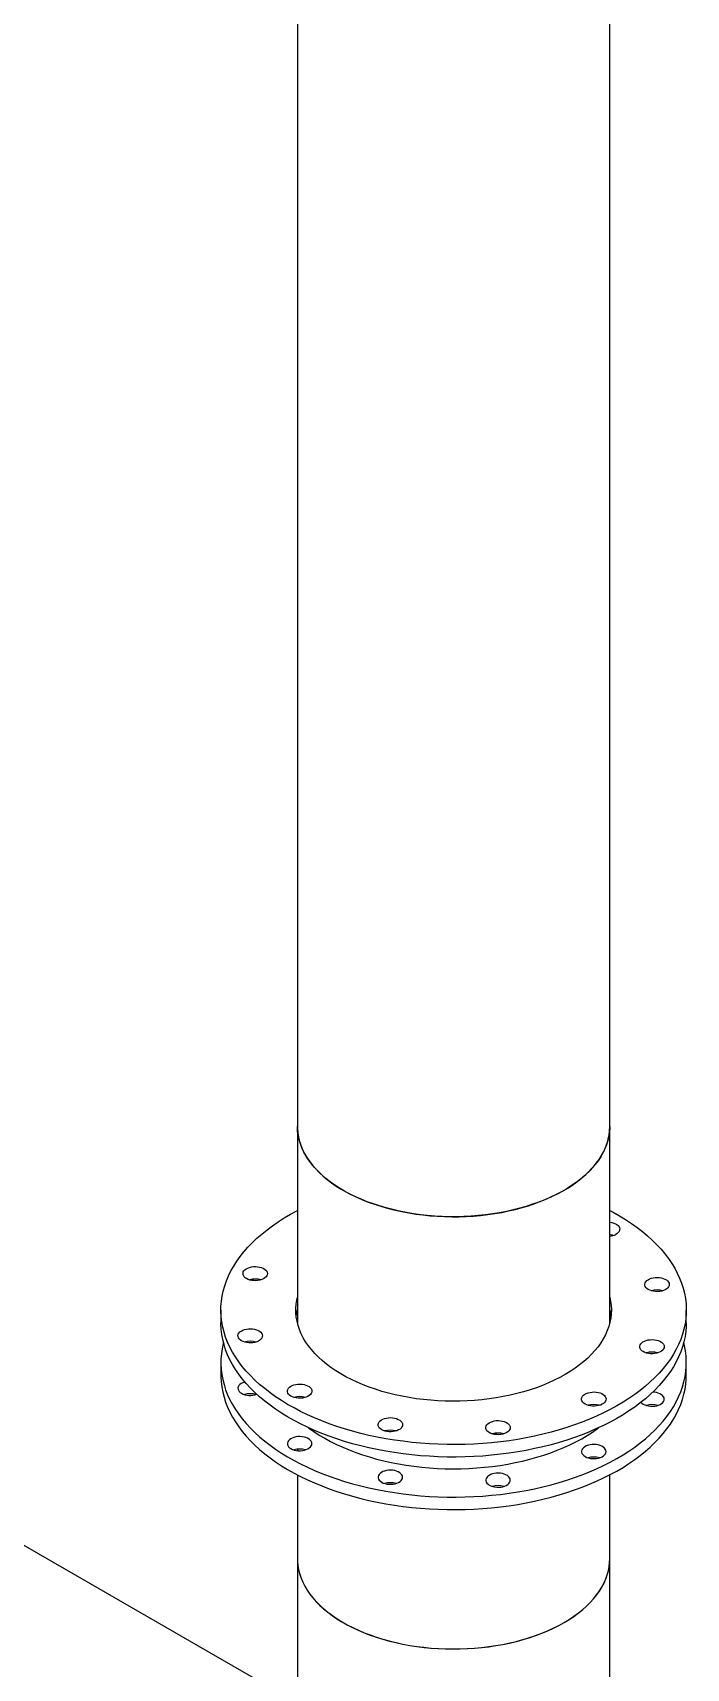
# Model space of a CAD drawing. Header units: inches. Extents: x -190 to 459, y -630 to 54.
# Drawn here: x 317.6 to 344.3, y -540.7 to -473.9 of the extents above; entities that cross this region are included whole.
import ezdxf

# ---------------------------------------------------------------- set-up
doc = ezdxf.new("R2010")
doc.units = ezdxf.units.IN
doc.header["$MEASUREMENT"] = 0

msp = doc.modelspace()

# ---------------------------------------------------------------- linework, layer by layer
at = {"color": 7, "linetype": 'Continuous', "lineweight": 25}
for p, q in [((328.426, -454.285), (328.426, -518.58)), ((341.176, -518.58), (341.176, -454.285)), ((328.426, -518.58), (328.426, -526.582)), ((341.176, -526.582), (341.176, -518.58)), ((325.301, -526.071), (325.301, -526.582)), ((344.301, -526.582), (344.301, -526.071)), ((328.426, -526.598), (328.426, -526.582)), ((341.176, -526.582), (341.176, -526.598)), ((325.301, -528.215), (325.301, -528.725)), ((344.301, -528.725), (344.301, -528.215)), ((328.356, -529.612), (328.402, -529.656)), ((328.426, -531.745), (328.426, -531.803)), ((327.824, -541.771), (311.56, -532.382)), ((328.426, -532.791), (328.426, -536.217)), ((341.176, -536.217), (341.176, -532.791)), ((328.426, -536.217), (328.426, -549.479)), ((341.176, -549.479), (341.176, -536.217))]:
    msp.add_line(p, q, dxfattribs=at)
at = {"color": 7, "linetype": 'Continuous', "lineweight": 25, "flags": 128}
for points in [[(328.426, -518.58), (328.428, -518.664), (328.442, -518.835), (328.469, -519.006), (328.51, -519.175), (328.565, -519.344), (328.633, -519.51), (328.715, -519.675), (328.81, -519.837), (328.918, -519.997), (329.038, -520.153), (329.171, -520.306), (329.317, -520.456), (329.474, -520.601), (329.643, -520.742), (329.822, -520.878), (330.013, -521.009), (330.214, -521.135), (330.425, -521.256)], [(341.176, -518.58), (341.175, -518.639), (341.164, -518.81), (341.138, -518.98), (341.099, -519.15), (341.046, -519.319), (340.98, -519.486), (340.9, -519.651), (340.807, -519.813), (340.701, -519.973), (340.583, -520.13), (340.451, -520.284), (340.308, -520.434), (340.153, -520.58), (339.986, -520.721), (339.807, -520.858), (339.618, -520.99), (339.419, -521.117), (339.209, -521.238), (338.99, -521.354), (338.762, -521.463), (338.526, -521.566), (338.281, -521.663), (338.028, -521.753), (337.769, -521.837), (337.503, -521.913), (337.232, -521.982), (336.955, -522.043), (336.674, -522.097), (336.388, -522.144), (336.099, -522.183), (335.807, -522.214), (335.513, -522.237), (335.218, -522.252), (334.921, -522.259), (334.625, -522.258), (334.328, -522.25), (334.033, -522.233), (333.74, -522.208), (333.448, -522.176), (333.16, -522.136), (332.875, -522.088), (332.594, -522.032), (332.319, -521.969), (332.048, -521.899), (331.783, -521.821), (331.525, -521.737), (331.275, -521.645), (331.031, -521.547), (330.796, -521.443), (330.57, -521.332), (330.353, -521.216), (330.145, -521.093), (329.947, -520.965), (329.76, -520.833), (329.584, -520.695), (329.419, -520.552), (329.266, -520.406), (329.125, -520.255), (328.996, -520.101), (328.88, -519.943), (328.776, -519.783), (328.686, -519.62), (328.609, -519.454), (328.545, -519.287), (328.495, -519.118), (328.458, -518.948), (328.435, -518.777), (328.426, -518.606), (328.426, -518.58)], [(330.425, -521.256), (330.645, -521.37), (330.875, -521.479), (331.113, -521.581), (331.359, -521.677), (331.612, -521.766), (331.872, -521.848), (332.139, -521.924), (332.411, -521.991), (332.689, -522.052), (332.971, -522.105), (333.257, -522.15), (333.546, -522.188), (333.839, -522.218), (334.133, -522.24), (334.429, -522.254), (334.725, -522.26), (335.022, -522.258), (335.318, -522.248), (335.613, -522.23), (335.906, -522.204), (336.197, -522.17), (336.485, -522.129), (336.769, -522.08), (337.049, -522.023), (337.324, -521.959), (337.594, -521.888), (337.858, -521.809), (338.115, -521.724), (338.364, -521.631), (338.607, -521.532), (338.84, -521.427), (339.065, -521.315), (339.281, -521.198), (339.487, -521.075), (339.683, -520.946), (339.869, -520.812), (340.043, -520.674), (340.206, -520.531), (340.358, -520.383), (340.497, -520.232), (340.624, -520.077), (340.739, -519.919), (340.84, -519.759), (340.929, -519.595), (341.004, -519.429), (341.066, -519.262), (341.114, -519.093), (341.148, -518.923), (341.169, -518.752), (341.176, -518.581), (341.176, -518.58)], [(341.198, -530.126), (340.924, -530.265), (340.641, -530.397), (340.35, -530.523), (340.05, -530.642), (339.743, -530.755), (339.429, -530.861), (339.108, -530.96), (338.78, -531.051), (338.447, -531.136), (338.108, -531.213), (337.765, -531.282), (337.417, -531.344), (337.065, -531.398), (336.71, -531.444), (336.352, -531.482), (335.992, -531.512), (335.63, -531.535), (335.267, -531.549), (334.903, -531.555), (334.539, -531.554), (334.176, -531.544), (333.813, -531.526), (333.452, -531.5), (333.093, -531.466), (332.736, -531.424), (332.382, -531.375), (332.032, -531.317), (331.686, -531.252), (331.345, -531.18), (331.008, -531.1), (330.678, -531.012), (330.353, -530.917), (330.034, -530.815), (329.723, -530.706), (329.419, -530.591), (329.124, -530.468), (328.836, -530.34), (328.557, -530.205), (328.287, -530.063), (328.027, -529.917), (327.777, -529.764), (327.537, -529.606), (327.308, -529.443), (327.09, -529.275), (326.883, -529.102), (326.688, -528.924), (326.505, -528.743), (326.333, -528.557), (326.175, -528.368), (326.029, -528.176), (325.895, -527.98), (325.775, -527.782), (325.668, -527.581), (325.575, -527.378), (325.495, -527.173), (325.429, -526.967), (325.376, -526.759), (325.337, -526.55), (325.313, -526.34), (325.302, -526.13), (325.305, -525.92), (325.322, -525.71), (325.353, -525.501), (325.397, -525.292), (325.456, -525.085), (325.528, -524.879), (325.614, -524.675), (325.714, -524.473), (325.826, -524.273), (325.952, -524.076), (326.091, -523.882), (326.243, -523.691), (326.407, -523.503), (326.584, -523.32), (326.772, -523.14), (326.973, -522.965), (327.184, -522.794), (327.408, -522.628), (327.641, -522.467), (327.886, -522.311), (328.14, -522.161), (328.405, -522.017), (328.426, -522.005)], [(341.176, -522.005), (341.315, -522.079), (341.575, -522.226), (341.825, -522.379), (342.065, -522.537), (342.294, -522.7), (342.512, -522.868), (342.719, -523.041), (342.914, -523.218), (343.098, -523.4), (343.269, -523.585), (343.428, -523.774), (343.574, -523.967), (343.707, -524.162), (343.827, -524.361), (343.934, -524.561), (344.028, -524.764), (344.107, -524.969), (344.174, -525.176), (344.226, -525.384), (344.265, -525.593), (344.29, -525.802), (344.301, -526.012), (344.298, -526.223), (344.281, -526.432), (344.25, -526.642), (344.205, -526.85), (344.146, -527.058), (344.074, -527.264), (343.988, -527.468), (343.889, -527.67), (343.776, -527.87), (343.65, -528.067), (343.511, -528.261), (343.36, -528.452), (343.195, -528.639), (343.019, -528.823), (342.83, -529.003), (342.63, -529.178), (342.418, -529.349), (342.195, -529.515), (341.961, -529.676), (341.717, -529.832), (341.462, -529.982), (341.198, -530.126)], [(341.176, -522.484), (341.183, -522.484), (341.264, -522.498), (341.341, -522.519), (341.41, -522.548), (341.469, -522.582), (341.518, -522.622), (341.554, -522.667), (341.577, -522.714), (341.586, -522.763), (341.58, -522.811), (341.56, -522.859), (341.526, -522.904), (341.48, -522.945), (341.422, -522.981)], [(327.039, -524.795), (326.972, -524.825), (326.897, -524.847), (326.816, -524.862), (326.732, -524.869), (326.647, -524.868), (326.564, -524.859), (326.485, -524.841), (326.412, -524.816), (326.347, -524.785), (326.293, -524.747), (326.25, -524.705), (326.221, -524.659), (326.205, -524.611), (326.204, -524.562), (326.217, -524.513), (326.243, -524.467), (326.284, -524.424), (326.336, -524.385), (326.398, -524.352), (326.47, -524.326), (326.548, -524.307), (326.631, -524.296), (326.715, -524.293), (326.8, -524.298), (326.881, -524.312), (326.957, -524.333), (327.026, -524.361), (327.086, -524.396), (327.135, -524.436), (327.171, -524.481), (327.194, -524.528), (327.202, -524.576), (327.197, -524.625), (327.177, -524.673), (327.143, -524.718), (327.097, -524.759), (327.039, -524.795)], [(343.442, -525.238), (343.375, -525.267), (343.3, -525.29), (343.219, -525.305), (343.135, -525.312), (343.05, -525.311), (342.967, -525.302), (342.888, -525.284), (342.815, -525.259), (342.75, -525.227), (342.696, -525.19), (342.653, -525.147), (342.624, -525.102), (342.608, -525.053), (342.607, -525.005), (342.619, -524.956), (342.646, -524.91), (342.686, -524.867), (342.739, -524.828), (342.801, -524.795), (342.873, -524.769), (342.951, -524.75), (343.033, -524.738), (343.118, -524.736), (343.202, -524.741), (343.284, -524.755), (343.36, -524.776), (343.429, -524.804), (343.489, -524.839), (343.538, -524.879), (343.574, -524.923), (343.597, -524.971), (343.605, -525.019), (343.6, -525.068), (343.58, -525.116), (343.546, -525.161), (343.5, -525.202), (343.442, -525.238)], [(339.137, -528.82), (338.911, -528.934), (338.676, -529.041), (338.432, -529.142), (338.181, -529.236), (337.922, -529.323), (337.657, -529.404), (337.385, -529.477), (337.108, -529.542), (336.826, -529.601), (336.539, -529.651), (336.249, -529.694), (335.955, -529.729), (335.659, -529.756), (335.361, -529.775), (335.062, -529.786), (334.763, -529.789), (334.463, -529.784), (334.164, -529.771), (333.867, -529.75), (333.571, -529.721), (333.278, -529.684), (332.989, -529.639), (332.703, -529.586), (332.422, -529.526), (332.147, -529.459), (331.876, -529.384), (331.613, -529.301), (331.356, -529.212), (331.106, -529.116), (330.865, -529.014), (330.632, -528.905), (330.408, -528.79), (330.194, -528.669), (329.99, -528.542), (329.796, -528.41), (329.613, -528.273), (329.441, -528.132), (329.28, -527.986), (329.132, -527.835), (328.996, -527.681), (328.873, -527.523), (328.762, -527.363), (328.665, -527.199), (328.58, -527.033), (328.51, -526.865), (328.452, -526.695), (328.409, -526.524), (328.38, -526.352), (328.364, -526.179), (328.362, -526.006), (328.374, -525.833), (328.401, -525.661), (328.426, -525.544)], [(341.176, -525.544), (341.21, -525.705), (341.232, -525.877), (341.241, -526.05), (341.236, -526.223), (341.217, -526.396), (341.183, -526.568), (341.137, -526.739), (341.076, -526.908), (341.002, -527.076), (340.914, -527.241), (340.813, -527.404), (340.699, -527.564), (340.572, -527.721), (340.433, -527.874), (340.282, -528.024), (340.118, -528.169), (339.944, -528.309), (339.758, -528.445), (339.561, -528.576), (339.354, -528.701), (339.137, -528.82)], [(328.376, -526.327), (328.401, -526.171), (328.426, -526.055)], [(341.176, -526.055), (341.21, -526.215), (341.226, -526.327)], [(341.198, -530.637), (340.924, -530.775), (340.641, -530.907), (340.35, -531.033), (340.05, -531.153), (339.743, -531.265), (339.429, -531.371), (339.108, -531.47), (338.78, -531.562), (338.447, -531.646), (338.108, -531.723), (337.765, -531.792), (337.417, -531.854), (337.065, -531.908), (336.71, -531.954), (336.352, -531.992), (335.992, -532.023), (335.63, -532.045), (335.267, -532.059), (334.903, -532.066), (334.539, -532.064), (334.176, -532.054), (333.813, -532.036), (333.452, -532.01), (333.093, -531.977), (332.736, -531.935), (332.382, -531.885), (332.032, -531.828), (331.686, -531.763), (331.345, -531.69), (331.008, -531.61), (330.678, -531.522), (330.353, -531.428), (330.034, -531.326), (329.723, -531.217), (329.419, -531.101), (329.124, -530.979), (328.836, -530.85), (328.557, -530.715), (328.287, -530.574), (328.027, -530.427), (327.777, -530.274), (327.537, -530.116), (327.308, -529.953), (327.09, -529.785), (326.883, -529.612), (326.688, -529.435), (326.505, -529.253), (326.333, -529.068), (326.175, -528.879), (326.029, -528.686), (325.895, -528.491), (325.775, -528.292), (325.668, -528.092), (325.575, -527.889), (325.495, -527.684), (325.429, -527.477), (325.376, -527.269), (325.337, -527.06), (325.313, -526.851), (325.302, -526.641), (325.301, -526.582)], [(326.834, -527.332), (326.766, -527.362), (326.691, -527.385), (326.611, -527.4), (326.527, -527.407), (326.442, -527.405), (326.359, -527.396), (326.28, -527.378), (326.207, -527.354), (326.142, -527.322), (326.088, -527.284), (326.045, -527.242), (326.015, -527.196), (326, -527.148), (325.998, -527.099), (326.011, -527.051), (326.038, -527.004), (326.078, -526.961), (326.13, -526.922), (326.193, -526.889), (326.264, -526.863), (326.343, -526.844), (326.425, -526.833), (326.51, -526.83), (326.594, -526.835), (326.676, -526.849), (326.752, -526.87), (326.821, -526.899), (326.881, -526.933), (326.929, -526.974), (326.966, -527.018), (326.988, -527.065), (326.997, -527.114), (326.991, -527.163), (326.971, -527.21), (326.938, -527.255), (326.891, -527.296), (326.834, -527.332)], [(344.301, -526.582), (344.298, -526.733), (344.281, -526.943), (344.25, -527.152), (344.205, -527.361), (344.146, -527.568), (344.074, -527.774), (343.988, -527.978), (343.889, -528.18), (343.776, -528.38), (343.65, -528.577), (343.511, -528.771), (343.36, -528.962), (343.195, -529.15), (343.019, -529.333), (342.83, -529.513), (342.63, -529.689), (342.418, -529.859), (342.195, -530.025), (341.961, -530.186), (341.717, -530.342), (341.462, -530.492), (341.198, -530.637)], [(325.407, -527.398), (325.397, -527.436), (325.353, -527.644), (325.322, -527.854), (325.305, -528.064), (325.302, -528.274), (325.313, -528.484), (325.337, -528.693), (325.376, -528.902), (325.429, -529.11), (325.495, -529.317), (325.575, -529.522), (325.668, -529.725), (325.775, -529.926), (325.895, -530.124), (326.029, -530.319), (326.175, -530.512), (326.333, -530.701), (326.505, -530.886), (326.688, -531.068), (326.883, -531.245), (327.09, -531.418), (327.308, -531.586), (327.537, -531.749), (327.777, -531.907), (328.027, -532.06), (328.287, -532.207), (328.557, -532.348), (328.836, -532.483), (329.124, -532.612), (329.419, -532.734), (329.723, -532.85), (330.034, -532.959), (330.353, -533.061), (330.678, -533.155), (331.008, -533.243), (331.345, -533.323), (331.686, -533.396), (332.032, -533.461), (332.382, -533.518), (332.736, -533.568), (333.093, -533.61), (333.452, -533.643), (333.813, -533.669), (334.176, -533.687), (334.539, -533.697), (334.903, -533.699), (335.267, -533.692), (335.63, -533.678), (335.992, -533.656), (336.352, -533.625), (336.71, -533.587), (337.065, -533.541), (337.417, -533.487), (337.765, -533.425), (338.108, -533.356), (338.447, -533.279), (338.78, -533.195), (339.108, -533.103), (339.429, -533.004), (339.743, -532.898), (340.05, -532.786), (340.35, -532.666), (340.641, -532.54), (340.924, -532.408), (341.198, -532.27)], [(341.198, -532.27), (341.462, -532.125), (341.717, -531.975), (341.961, -531.819), (342.195, -531.658), (342.418, -531.492), (342.63, -531.322), (342.83, -531.146), (343.019, -530.967), (343.195, -530.783), (343.36, -530.595), (343.511, -530.404), (343.65, -530.21), (343.776, -530.013), (343.889, -529.813), (343.988, -529.611), (344.074, -529.407), (344.146, -529.201), (344.205, -528.994), (344.25, -528.785), (344.281, -528.576), (344.298, -528.366), (344.301, -528.156), (344.29, -527.946), (344.265, -527.736), (344.226, -527.527), (344.195, -527.398)], [(343.236, -527.775), (343.169, -527.805), (343.094, -527.827), (343.013, -527.842), (342.93, -527.85), (342.845, -527.848), (342.762, -527.839), (342.682, -527.821), (342.609, -527.796), (342.545, -527.765), (342.49, -527.727), (342.448, -527.685), (342.418, -527.639), (342.402, -527.591), (342.401, -527.542), (342.414, -527.493), (342.441, -527.447), (342.481, -527.404), (342.533, -527.365), (342.596, -527.332), (342.667, -527.306), (342.745, -527.287), (342.828, -527.276), (342.913, -527.273), (342.997, -527.278), (343.078, -527.292), (343.155, -527.313), (343.224, -527.341), (343.283, -527.376), (343.332, -527.416), (343.368, -527.461), (343.391, -527.508), (343.4, -527.556), (343.394, -527.605), (343.374, -527.653), (343.34, -527.698), (343.294, -527.739), (343.236, -527.775)], [(325.301, -528.725), (325.302, -528.784), (325.313, -528.994), (325.337, -529.204), (325.376, -529.413), (325.429, -529.62), (325.495, -529.827), (325.575, -530.032), (325.668, -530.235), (325.775, -530.436), (325.895, -530.634), (326.029, -530.83), (326.175, -531.022), (326.333, -531.211), (326.505, -531.397), (326.688, -531.578), (326.883, -531.755), (327.09, -531.928), (327.308, -532.096), (327.537, -532.26), (327.777, -532.418), (328.027, -532.57), (328.287, -532.717), (328.557, -532.858), (328.836, -532.993), (329.124, -533.122), (329.419, -533.244), (329.723, -533.36), (330.034, -533.469), (330.353, -533.571), (330.678, -533.666), (331.008, -533.753), (331.345, -533.833), (331.686, -533.906), (332.032, -533.971), (332.382, -534.029), (332.736, -534.078), (333.093, -534.12), (333.452, -534.154), (333.813, -534.18), (334.176, -534.197), (334.539, -534.207), (334.903, -534.209), (335.267, -534.203), (335.63, -534.188), (335.992, -534.166), (336.352, -534.136), (336.71, -534.098), (337.065, -534.051), (337.417, -533.997), (337.765, -533.936), (338.108, -533.866), (338.447, -533.789), (338.78, -533.705), (339.108, -533.613), (339.429, -533.515), (339.743, -533.409), (340.05, -533.296), (340.35, -533.177), (340.641, -533.051), (340.924, -532.918), (341.198, -532.78)], [(326.277, -529.003), (326.264, -529.007), (326.193, -529.033), (326.13, -529.066), (326.078, -529.104), (326.038, -529.148), (326.011, -529.194), (325.998, -529.242), (326, -529.291), (326.015, -529.339), (326.045, -529.385), (326.088, -529.428), (326.142, -529.465), (326.207, -529.497), (326.28, -529.522), (326.359, -529.539), (326.442, -529.549), (326.527, -529.55), (326.611, -529.543), (326.691, -529.528), (326.764, -529.506)], [(328.853, -529.589), (328.786, -529.618), (328.711, -529.641), (328.63, -529.656), (328.546, -529.663), (328.462, -529.662), (328.378, -529.653), (328.299, -529.635), (328.226, -529.61), (328.162, -529.578), (328.107, -529.541), (328.065, -529.499), (328.035, -529.453), (328.019, -529.405), (328.018, -529.356), (328.031, -529.307), (328.058, -529.261), (328.098, -529.218), (328.15, -529.179), (328.213, -529.146), (328.284, -529.12), (328.362, -529.101), (328.445, -529.09), (328.529, -529.087), (328.614, -529.092), (328.695, -529.106), (328.771, -529.127), (328.841, -529.155), (328.9, -529.19), (328.949, -529.23), (328.985, -529.274), (329.008, -529.322), (329.017, -529.37), (329.011, -529.419), (328.991, -529.467), (328.957, -529.512), (328.911, -529.553), (328.853, -529.589)], [(341.198, -532.78), (341.462, -532.636), (341.717, -532.485), (341.961, -532.33), (342.195, -532.169), (342.418, -532.003), (342.63, -531.832), (342.83, -531.657), (343.019, -531.477), (343.195, -531.293), (343.36, -531.106), (343.511, -530.915), (343.65, -530.72), (343.776, -530.523), (343.889, -530.324), (343.988, -530.121), (344.074, -529.917), (344.146, -529.711), (344.205, -529.504), (344.25, -529.296), (344.281, -529.086), (344.298, -528.876), (344.301, -528.725)], [(340.861, -529.913), (340.794, -529.943), (340.719, -529.965), (340.638, -529.98), (340.554, -529.988), (340.469, -529.986), (340.386, -529.977), (340.307, -529.959), (340.234, -529.934), (340.169, -529.903), (340.115, -529.865), (340.072, -529.823), (340.043, -529.777), (340.027, -529.729), (340.025, -529.68), (340.038, -529.631), (340.065, -529.585), (340.105, -529.542), (340.157, -529.503), (340.22, -529.47), (340.292, -529.444), (340.37, -529.425), (340.452, -529.414), (340.537, -529.411), (340.621, -529.416), (340.703, -529.43), (340.779, -529.451), (340.848, -529.479), (340.908, -529.514), (340.957, -529.554), (340.993, -529.599), (341.016, -529.646), (341.024, -529.694), (341.018, -529.743), (340.998, -529.791), (340.965, -529.836), (340.919, -529.877), (340.861, -529.913)], [(342.452, -529.833), (342.49, -529.87), (342.545, -529.908), (342.609, -529.94), (342.682, -529.965), (342.762, -529.982), (342.845, -529.992), (342.93, -529.993), (343.013, -529.986), (343.094, -529.971), (343.169, -529.948), (343.236, -529.918)], [(343.236, -529.918), (343.294, -529.882), (343.34, -529.841), (343.374, -529.796), (343.394, -529.749), (343.4, -529.7), (343.391, -529.651), (343.368, -529.604), (343.332, -529.56), (343.283, -529.52), (343.224, -529.485), (343.155, -529.456), (343.078, -529.435), (342.997, -529.422), (342.933, -529.417)], [(332.557, -530.96), (332.489, -530.99), (332.414, -531.013), (332.334, -531.028), (332.25, -531.035), (332.165, -531.033), (332.082, -531.024), (332.003, -531.007), (331.93, -530.982), (331.865, -530.95), (331.811, -530.912), (331.768, -530.87), (331.738, -530.824), (331.723, -530.776), (331.721, -530.727), (331.734, -530.679), (331.761, -530.632), (331.801, -530.589), (331.853, -530.55), (331.916, -530.517), (331.987, -530.491), (332.066, -530.472), (332.148, -530.461), (332.233, -530.458), (332.317, -530.463), (332.399, -530.477), (332.475, -530.498), (332.544, -530.527), (332.604, -530.561), (332.652, -530.602), (332.689, -530.646), (332.711, -530.693), (332.72, -530.742), (332.714, -530.791), (332.694, -530.838), (332.661, -530.883), (332.614, -530.924), (332.557, -530.96)], [(328.853, -531.732), (328.911, -531.696), (328.957, -531.655), (328.991, -531.61), (329.011, -531.563), (329.017, -531.514), (329.008, -531.465), (328.985, -531.418), (328.949, -531.374), (328.9, -531.334), (328.841, -531.299), (328.771, -531.27), (328.695, -531.249), (328.614, -531.235), (328.529, -531.23), (328.445, -531.233), (328.362, -531.244), (328.284, -531.263), (328.213, -531.29), (328.15, -531.322), (328.098, -531.361), (328.058, -531.404), (328.031, -531.451), (328.018, -531.499), (328.019, -531.548), (328.035, -531.596), (328.065, -531.642), (328.107, -531.684), (328.162, -531.722), (328.226, -531.754), (328.299, -531.779), (328.378, -531.796), (328.462, -531.806), (328.546, -531.807), (328.63, -531.8), (328.711, -531.785), (328.786, -531.762), (328.853, -531.732)], [(328.874, -530.867), (328.897, -530.885), (329.102, -531.029), (329.317, -531.168), (329.542, -531.301), (329.777, -531.429), (330.021, -531.551), (330.274, -531.667), (330.535, -531.776), (330.805, -531.879), (331.082, -531.974), (331.365, -532.063), (331.655, -532.145), (331.951, -532.22), (332.252, -532.287), (332.558, -532.346), (332.868, -532.398), (333.181, -532.442), (333.498, -532.479), (333.817, -532.507), (334.138, -532.527), (334.46, -532.54), (334.782, -532.544), (335.105, -532.541), (335.427, -532.529), (335.748, -532.51), (336.067, -532.482), (336.384, -532.447), (336.698, -532.404), (337.009, -532.353), (337.315, -532.294), (337.617, -532.228), (337.913, -532.154), (338.204, -532.073), (338.488, -531.985), (338.766, -531.89), (339.036, -531.788), (339.298, -531.68), (339.552, -531.565), (339.798, -531.444), (340.034, -531.317), (340.26, -531.184), (340.476, -531.045), (340.682, -530.902), (340.729, -530.867)], [(336.952, -531.079), (336.885, -531.108), (336.81, -531.131), (336.729, -531.146), (336.645, -531.153), (336.56, -531.152), (336.477, -531.143), (336.398, -531.125), (336.325, -531.1), (336.26, -531.068), (336.206, -531.031), (336.163, -530.989), (336.134, -530.943), (336.118, -530.895), (336.116, -530.846), (336.129, -530.797), (336.156, -530.751), (336.196, -530.708), (336.248, -530.669), (336.311, -530.636), (336.383, -530.61), (336.461, -530.591), (336.543, -530.58), (336.628, -530.577), (336.712, -530.582), (336.794, -530.596), (336.87, -530.617), (336.939, -530.645), (336.999, -530.68), (337.048, -530.72), (337.084, -530.764), (337.107, -530.812), (337.115, -530.86), (337.109, -530.909), (337.089, -530.957), (337.056, -531.002), (337.01, -531.043), (336.952, -531.079)], [(340.861, -532.056), (340.919, -532.02), (340.965, -531.979), (340.998, -531.934), (341.018, -531.887), (341.024, -531.838), (341.016, -531.789), (340.993, -531.742), (340.957, -531.698), (340.908, -531.658), (340.848, -531.623), (340.779, -531.594), (340.703, -531.573), (340.621, -531.56), (340.537, -531.554), (340.452, -531.557), (340.37, -531.568), (340.292, -531.587), (340.22, -531.614), (340.157, -531.647), (340.105, -531.685), (340.065, -531.728), (340.038, -531.775), (340.025, -531.823), (340.027, -531.872), (340.043, -531.92), (340.072, -531.966), (340.115, -532.008), (340.169, -532.046), (340.234, -532.078), (340.307, -532.103), (340.386, -532.12), (340.469, -532.13), (340.554, -532.131), (340.638, -532.124), (340.719, -532.109), (340.794, -532.086), (340.861, -532.056)], [(332.557, -533.103), (332.614, -533.068), (332.661, -533.027), (332.694, -532.982), (332.714, -532.934), (332.72, -532.885), (332.711, -532.836), (332.689, -532.789), (332.652, -532.745), (332.604, -532.705), (332.544, -532.67), (332.475, -532.642), (332.399, -532.62), (332.317, -532.607), (332.233, -532.601), (332.148, -532.604), (332.066, -532.616), (331.987, -532.635), (331.916, -532.661), (331.853, -532.694), (331.801, -532.732), (331.761, -532.776), (331.734, -532.822), (331.721, -532.87), (331.723, -532.919), (331.738, -532.967), (331.768, -533.013), (331.811, -533.056), (331.865, -533.093), (331.93, -533.125), (332.003, -533.15), (332.082, -533.167), (332.165, -533.177), (332.25, -533.178), (332.334, -533.171), (332.414, -533.156), (332.489, -533.133), (332.557, -533.103)], [(336.952, -533.222), (337.01, -533.186), (337.056, -533.145), (337.089, -533.1), (337.109, -533.053), (337.115, -533.004), (337.107, -532.955), (337.084, -532.908), (337.048, -532.864), (336.999, -532.824), (336.939, -532.789), (336.87, -532.76), (336.794, -532.739), (336.712, -532.726), (336.628, -532.72), (336.543, -532.723), (336.461, -532.734), (336.383, -532.753), (336.311, -532.78), (336.248, -532.813), (336.196, -532.851), (336.156, -532.894), (336.129, -532.941), (336.116, -532.989), (336.118, -533.038), (336.134, -533.086), (336.163, -533.132), (336.206, -533.174), (336.26, -533.212), (336.325, -533.244), (336.398, -533.269), (336.477, -533.286), (336.56, -533.296), (336.645, -533.297), (336.729, -533.29), (336.81, -533.275), (336.885, -533.252), (336.952, -533.222)], [(328.426, -536.217), (328.429, -536.329), (328.445, -536.5), (328.475, -536.671), (328.518, -536.84), (328.575, -537.008), (328.646, -537.174), (328.73, -537.339), (328.827, -537.501), (328.936, -537.66), (329.059, -537.816)], [(328.426, -536.217), (328.429, -536.324), (328.444, -536.495), (328.474, -536.665), (328.517, -536.835), (328.573, -537.003), (328.643, -537.169), (328.727, -537.334), (328.823, -537.496), (328.933, -537.655), (329.055, -537.811), (329.19, -537.964), (329.337, -538.112), (329.495, -538.257), (329.666, -538.397), (329.847, -538.533), (330.039, -538.663), (330.241, -538.789), (330.453, -538.908), (330.675, -539.022), (330.906, -539.13), (331.145, -539.232), (331.392, -539.326), (331.646, -539.415), (331.907, -539.496), (332.174, -539.57), (332.447, -539.637), (332.726, -539.697), (333.008, -539.749), (333.295, -539.793), (333.585, -539.829), (333.877, -539.858), (334.172, -539.879), (334.468, -539.892), (334.764, -539.897), (335.061, -539.894), (335.357, -539.883), (335.652, -539.864), (335.945, -539.837), (336.235, -539.803), (336.523, -539.76), (336.806, -539.71), (337.086, -539.653), (337.36, -539.588), (337.629, -539.515), (337.892, -539.436), (338.148, -539.349), (338.397, -539.256), (338.638, -539.156), (338.87, -539.05), (339.094, -538.937), (339.309, -538.819)], [(329.059, -537.816), (329.194, -537.968), (329.341, -538.117), (329.5, -538.261), (329.671, -538.401), (329.853, -538.537), (330.045, -538.667), (330.247, -538.792), (330.46, -538.912), (330.682, -539.026), (330.913, -539.133), (331.152, -539.234), (331.399, -539.329), (331.654, -539.417), (331.915, -539.498), (332.183, -539.572), (332.456, -539.639), (332.734, -539.698), (333.017, -539.75), (333.304, -539.794), (333.594, -539.83), (333.886, -539.859), (334.181, -539.88), (334.476, -539.892), (334.773, -539.897), (335.07, -539.894), (335.366, -539.883), (335.661, -539.863), (335.954, -539.836), (336.244, -539.802), (336.531, -539.759), (336.815, -539.709), (337.094, -539.651), (337.368, -539.585), (337.637, -539.513), (337.9, -539.433), (338.156, -539.346), (338.404, -539.253), (338.645, -539.153), (338.877, -539.046), (339.101, -538.934), (339.315, -538.816), (339.52, -538.691), (339.714, -538.562), (339.898, -538.428), (340.071, -538.288), (340.232, -538.144), (340.381, -537.997), (340.519, -537.845), (340.644, -537.689), (340.756, -537.531), (340.855, -537.37), (340.942, -537.206), (341.015, -537.04), (341.074, -536.872), (341.12, -536.703), (341.153, -536.532), (341.171, -536.362), (341.176, -536.217)], [(339.309, -538.819), (339.514, -538.695), (339.708, -538.566), (339.892, -538.432), (340.065, -538.293), (340.227, -538.149), (340.377, -538.001), (340.515, -537.849), (340.64, -537.694), (340.753, -537.536), (340.853, -537.374), (340.939, -537.211), (341.013, -537.045), (341.073, -536.877), (341.119, -536.708), (341.152, -536.538), (341.171, -536.367), (341.176, -536.217)]]:
    msp.add_lwpolyline(points, dxfattribs=at)
at = {"color": 7, "linetype": 'Continuous', "lineweight": 25}
for centre, radius, start, end in [((341.109, -522.351), 0.703, 275.47651, 296.46496), ((341.095, -523.77), 0.78, 73.29149, 84.04614), ((326.703, -525.625), 0.822, 73.48129, 106.51871), ((343.105, -526.067), 0.822, 73.48129, 106.51871), ((326.497, -528.162), 0.822, 73.48129, 106.51871), ((342.9, -528.605), 0.822, 73.48129, 106.51871), ((326.497, -530.302), 0.819, 73.42567, 106.57433), ((328.517, -530.418), 0.822, 73.48129, 106.51871), ((340.524, -530.743), 0.822, 73.48129, 106.51871), ((342.9, -530.745), 0.819, 73.42567, 106.57433), ((332.22, -531.79), 0.822, 73.48129, 106.51871), ((336.615, -531.908), 0.822, 73.48129, 106.51871), ((328.517, -532.559), 0.819, 73.42567, 106.57433), ((340.524, -532.883), 0.819, 73.42567, 106.57433), ((332.22, -533.93), 0.819, 73.42567, 106.57433), ((336.615, -534.049), 0.819, 73.42567, 106.57433)]:
    msp.add_arc(centre, radius, start, end, dxfattribs=at)

doc.saveas('drawing.dxf')
